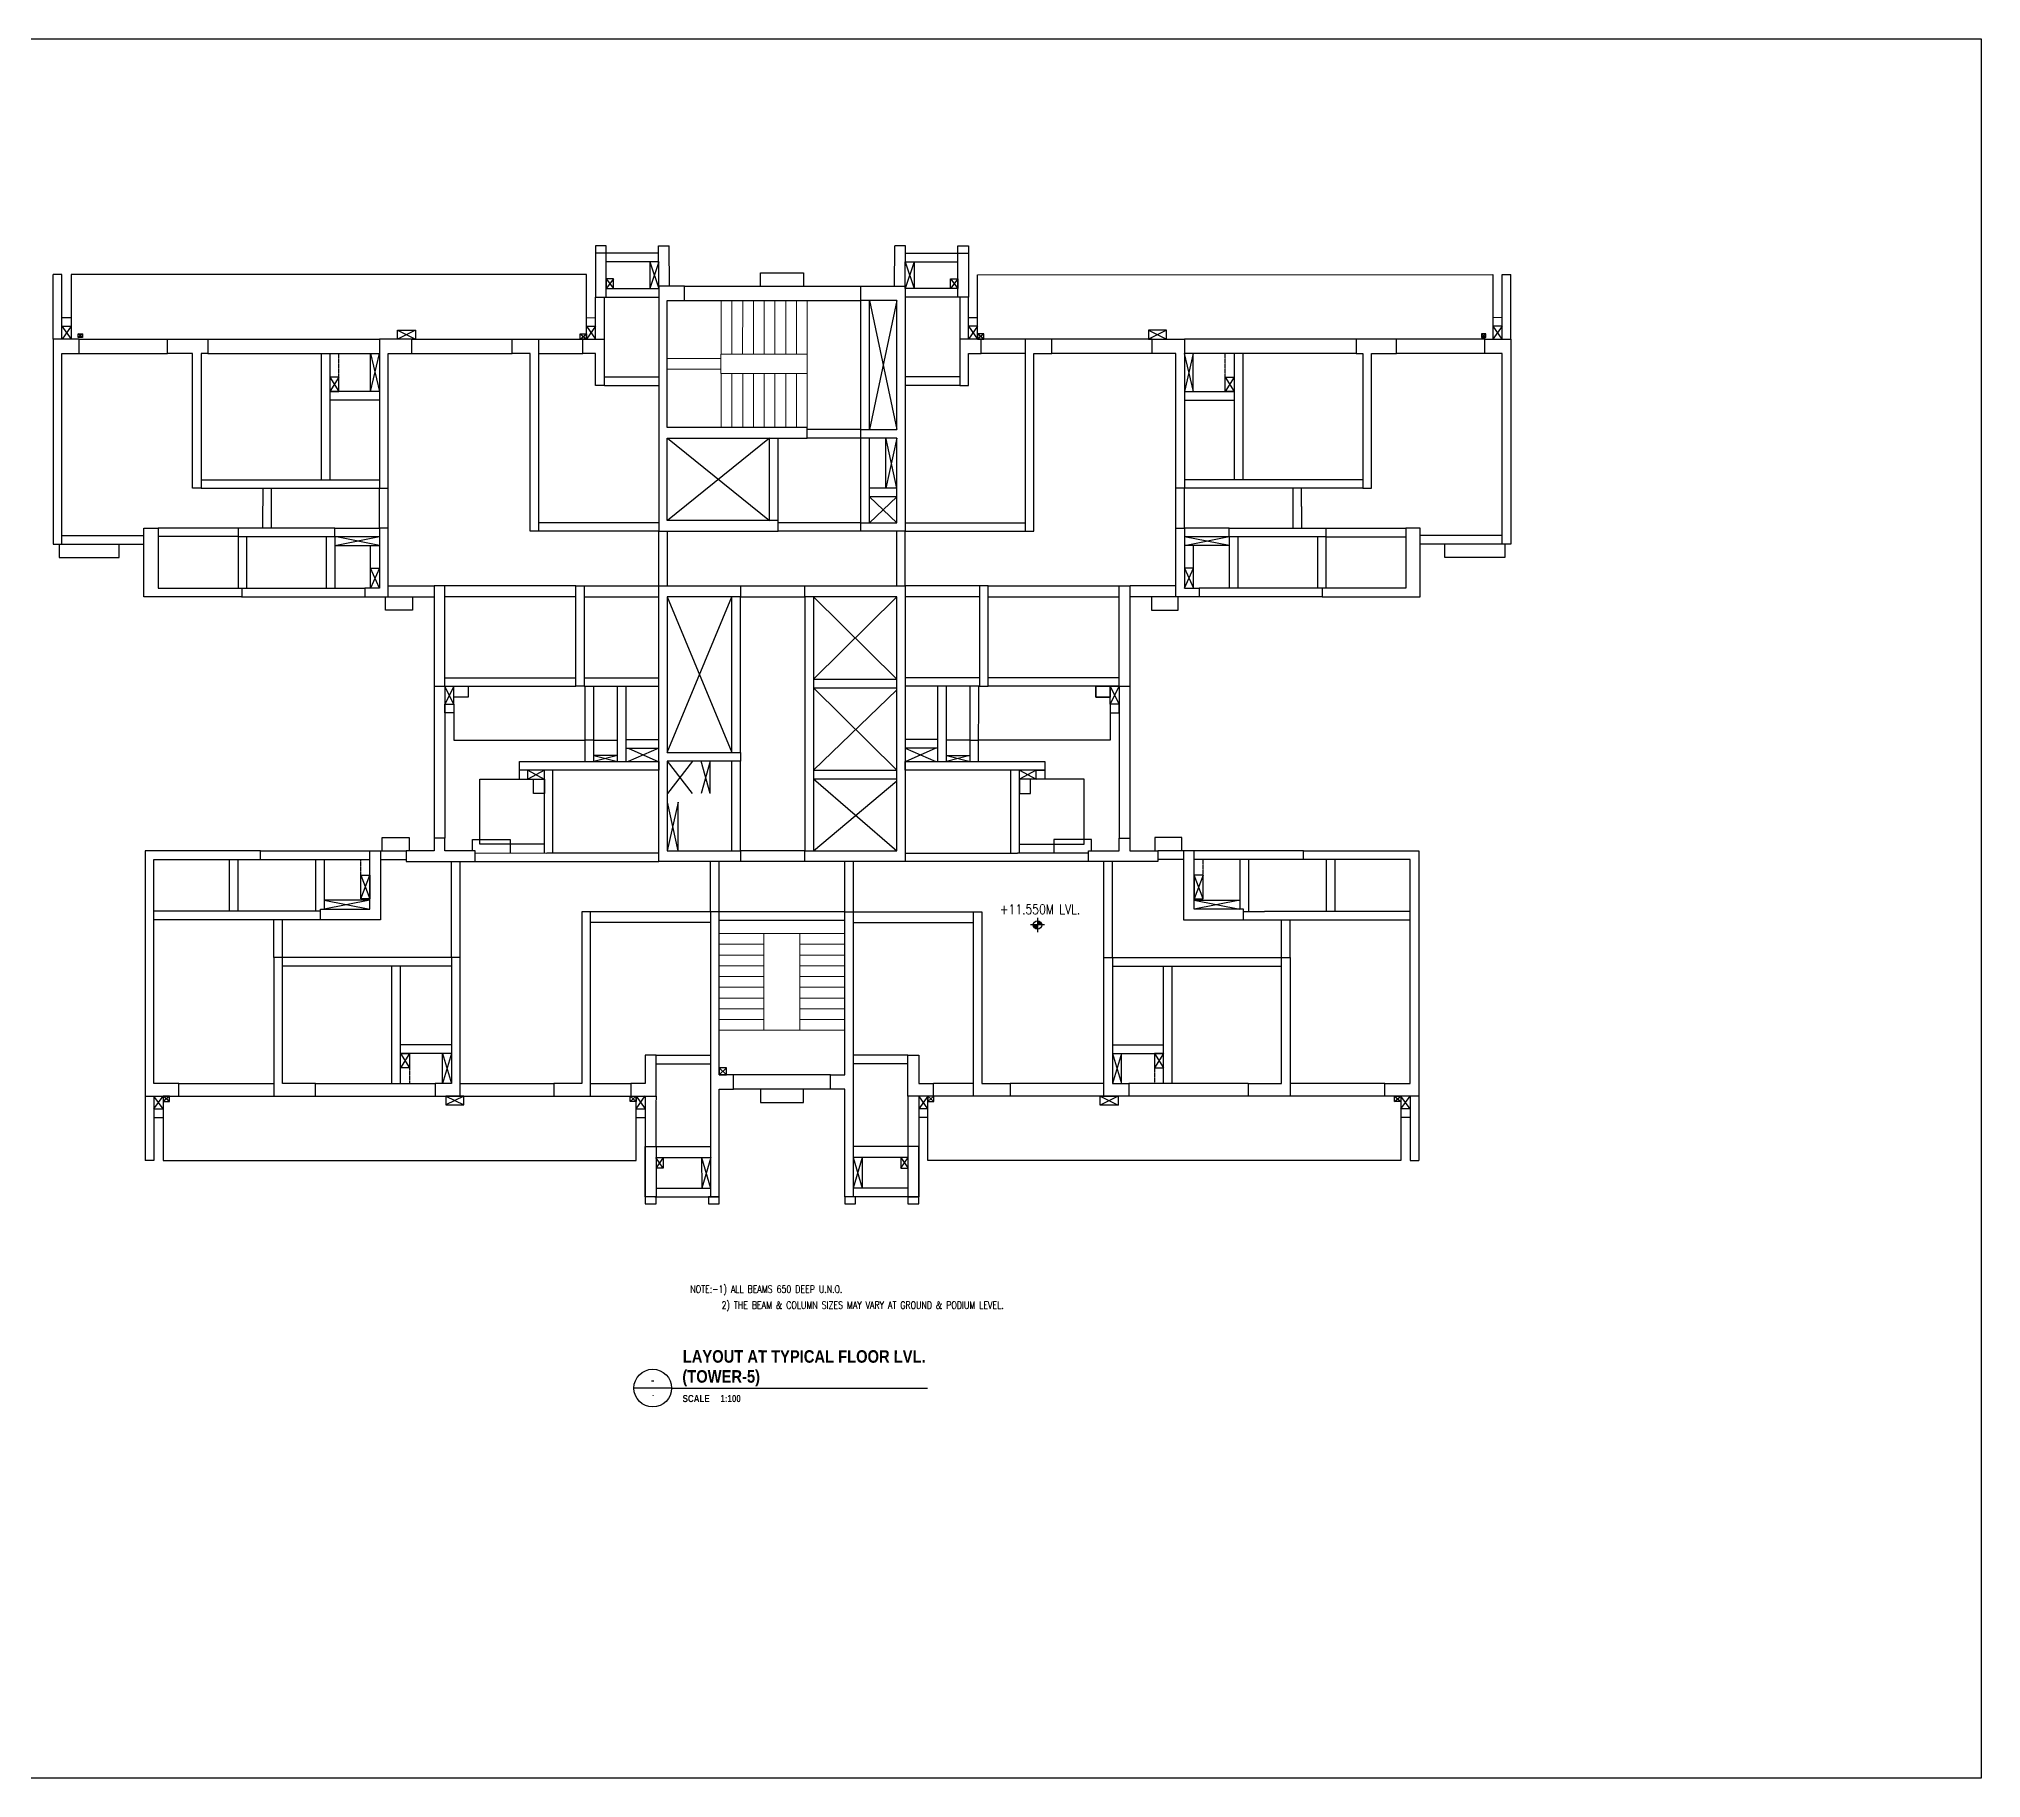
# Model space of a CAD drawing. Header units: millimetres. Extents: x 206 to 857355, y 5291 to 60826.
# Drawn here: x 274319 to 328513, y 5291 to 53815 of the extents above; entities that cross this region are included whole.
import ezdxf
from ezdxf.enums import TextEntityAlignment as Align

# ---------------------------------------------------------------- set-up
doc = ezdxf.new("R2010")
doc.units = ezdxf.units.MM
doc.linetypes.add('HIDDEN', pattern=[0.375, 0.25, -0.125])
for name, color, linetype in [('A-REFR-TITL-100', 2, 'Continuous'), ('BEAM', 3, 'Continuous'), ('COL', 6, 'Continuous'), ('COVER', 2, 'Continuous'), ('CUT', 9, 'Continuous'), ('SYMBOL', 1, 'Continuous'), ('TEXT', 3, 'Continuous')]:
    doc.layers.add(name, color=color, linetype=linetype)
doc.layers.add('Boundary', color=40, linetype='Continuous', lineweight=30)
doc.layers.add('S-STRS', color=31, linetype='Continuous', lineweight=18)
doc.styles.add('Arial', font='arial.ttf', dxfattribs={"height": 125})
doc.styles.add('ARIAL-TITLE', font='arialbd.ttf')
doc.styles.add('romand', font='romand.shx', dxfattribs={"width": 0.8})
doc.styles.add('ROMANS', font='romans.shx', dxfattribs={"width": 0.8})

# ---------------------------------------------------------------- blocks, each defined once
blk = doc.blocks.new('A-DETAIL-TITLE-100')
at = {"layer": 'A-REFR-TITL-100', "linetype": 'Continuous'}
blk.add_line((0, 0), (-1050, 0), dxfattribs=at)
blk.add_circle((-525, 0), 525, dxfattribs=at)
at = {"layer": 'A-REFR-TITL-100', "color": 4, "style": 'ARIAL-TITLE'}
for tag, p, height in [('TITLE1', (450, 937), 500), ('TITLE2', (450, 237), 500), ('SCALE1', (450, -480), 300), ('SCALE2', (2479, -480), 300)]:
    blk.add_attdef(tag, p, '', height=height, dxfattribs=at)
at = {"layer": 'A-REFR-TITL-100', "color": 4, "linetype": 'Continuous', "style": 'ARIAL-TITLE'}
blk.add_attdef('DRWG-NO', text='', height=400, dxfattribs=at).set_placement((-751, 326), align=Align.MIDDLE)
at = {"layer": 'A-REFR-TITL-100', "color": 4, "linetype": 'Continuous', "style": 'Arial', "width": 0.8}
blk.add_attdef('DRAWING-REF', text='', height=200, dxfattribs=at).set_placement((-735, -270), align=Align.MIDDLE)
blk = doc.blocks.new('A$C2BC57D65')
at = {"layer": 'SYMBOL'}
h = blk.add_hatch(color=7, dxfattribs=at)
h.paths.add_polyline_path([(196, 348), (314, 348, 0.414214), (196, 466)])
h.paths.add_polyline_path([(196, 348), (79, 348, 0.414214), (196, 230)])
at = {"layer": 'SYMBOL', "color": 7}
for p, q in [((196, 544), (196, 152)), ((393, 348), (0, 348))]:
    blk.add_line(p, q, dxfattribs=at)
blk.add_circle((196, 348), 118, dxfattribs=at)
at = {"layer": 'SYMBOL', "style": 'romand', "width": 0.8}
for p in [(1052, 530), (1052, 137)]:
    blk.add_attdef('LEVEL', text='', height=275, dxfattribs=at).set_placement(p, align=Align.MIDDLE)

msp = doc.modelspace()

# ---------------------------------------------------------------- linework, layer by layer
at = {"layer": 'A-REFR-TITL-100', "linetype": 'Continuous'}
msp.add_line((291973, 16174), (299111, 16172), dxfattribs=at)
at = {"layer": 'BEAM'}
for p, q in [((290151, 48039), (289851, 48039)), ((289851, 48039), (289851, 47839)), ((290151, 47839), (290151, 48039)), ((291614, 47839), (290151, 47839)), ((291614, 46918), (291609, 48039)), ((291609, 48039), (291909, 48039)), ((291914, 46918), (291909, 48039)), ((298195, 46918), (298199, 48039)), ((298499, 48039), (298199, 48039)), ((298495, 46918), (298499, 48039)), ((298495, 47839), (299958, 47839)), ((299958, 47839), (299958, 48039)), ((299958, 48039), (300258, 48039)), ((300258, 48039), (300258, 47839)), ((274719, 45438), (274720, 47238)), ((274960, 47238), (274720, 47238)), ((274959, 45438), (274960, 47238)), ((291614, 47599), (290151, 47599)), ((298495, 47599), (299958, 47599)), ((315149, 47237), (315389, 47237)), ((315149, 45437), (315149, 47237)), ((315389, 45437), (315389, 47237)), ((289851, 45437), (289851, 46609)), ((290151, 46849), (291615, 46849)), ((292334, 46917), (297254, 46917)), ((299958, 46849), (298494, 46849)), ((300258, 45436), (300258, 46609)), ((297494, 42917), (297494, 46517)), ((275440, 45438), (277909, 45438)), ((279034, 45437), (283826, 45437)), ((282261, 45037), (283826, 45037)), ((282441, 45037), (282441, 43736)), ((284726, 45437), (287525, 45437)), ((288265, 45437), (289500, 45437)), ((301843, 45437), (300609, 45437)), ((305383, 45437), (302583, 45437)), ((311074, 45437), (306283, 45437)), ((307848, 45037), (306283, 45037)), ((307668, 45037), (307668, 43736)), ((314669, 45437), (312199, 45437)), ((283826, 43976), (282441, 43976)), ((306283, 43976), (307668, 43976)), ((294704, 40379), (294704, 42677)), ((297494, 40317), (297494, 42677)), ((298255, 41277), (297494, 41277)), ((298255, 41037), (297494, 41037)), ((282577, 39927), (283826, 39927)), ((282577, 39927), (282577, 38492)), ((307532, 39926), (306283, 39926)), ((307532, 39926), (307532, 38491)), ((282337, 38492), (283416, 38492)), ((307772, 38491), (306693, 38491)), ((279977, 38252), (283416, 38252)), ((284066, 38252), (285348, 38252)), ((289539, 38252), (291615, 38252)), ((293654, 33902), (293654, 38252)), ((295934, 38251), (295934, 31161)), ((300569, 38251), (298493, 38252)), ((306043, 38251), (304760, 38251)), ((310132, 38251), (306693, 38251)), ((295934, 35951), (298254, 35951)), ((285348, 35752), (285348, 31515)), ((285648, 35753), (289299, 35752)), ((285648, 35752), (285648, 31515)), ((289539, 35752), (291615, 35752)), ((289567, 33653), (289567, 35752)), ((289807, 33653), (289807, 35752)), ((290466, 33653), (290466, 35752)), ((295934, 35711), (298254, 35711)), ((300569, 35752), (298493, 35752)), ((299642, 33652), (299642, 35752)), ((300301, 33652), (300302, 35752)), ((300541, 33652), (300542, 35752)), ((304460, 35752), (300809, 35752)), ((304460, 35751), (304460, 31515)), ((304760, 35751), (304760, 31515)), ((289807, 34248), (289567, 34248)), ((290706, 33653), (290706, 34268)), ((299402, 33652), (299402, 34267)), ((300301, 34247), (300541, 34248)), ((290706, 34028), (291615, 34028)), ((293654, 31161), (293654, 33661)), ((299402, 34027), (298493, 34027)), ((288424, 31099), (288424, 33407)), ((295934, 33413), (298254, 33413)), ((295934, 33173), (298254, 33173)), ((301684, 31099), (301684, 33406)), ((280504, 31162), (283555, 31162)), ((282039, 30922), (283555, 30922)), ((282279, 30922), (282279, 29537)), ((283855, 31162), (284570, 31162)), ((286497, 31102), (288484, 31099)), ((303611, 31101), (301624, 31099)), ((306253, 31161), (305538, 31161)), ((309604, 31161), (306553, 31161)), ((308069, 30921), (306553, 30921)), ((307829, 30921), (307829, 29536)), ((284408, 24672), (284408, 25747)), ((285834, 25507), (284408, 25507)), ((304274, 25506), (305700, 25506)), ((305700, 24671), (305700, 25746)), ((284224, 24672), (285374, 24672)), ((296405, 24512), (293705, 24512)), ((305884, 24671), (304734, 24671)), ((277288, 24322), (277288, 22522)), ((277528, 24322), (277528, 22522)), ((278229, 24322), (280879, 24322)), ((282039, 24322), (285374, 24322)), ((286074, 24322), (288689, 24322)), ((289714, 24322), (290839, 24322)), ((300394, 24321), (299269, 24321)), ((304034, 24321), (301419, 24321)), ((308069, 24321), (304734, 24321)), ((311879, 24321), (309229, 24321)), ((312579, 24321), (312579, 22521)), ((312819, 24321), (312819, 22521)), ((277528, 22522), (277288, 22522)), ((291539, 22610), (293064, 22610)), ((298569, 22610), (297044, 22610)), ((312579, 22521), (312819, 22521)), ((291539, 21750), (293064, 21750)), ((298569, 21750), (297044, 21750)), ((291504, 21510), (293064, 21510)), ((298604, 21510), (297044, 21510))]:
    msp.add_line(p, q, dxfattribs=at)
at = {"layer": 'BEAM', "linetype": 'HIDDEN', "ltscale": 10}
for p, q in [((290091, 46609), (290091, 45437)), ((290151, 46610), (291615, 46609)), ((299958, 46609), (298494, 46609)), ((300018, 46609), (300018, 45436)), ((292334, 46517), (297254, 46517)), ((297254, 42917), (297254, 46517)), ((275440, 45038), (277909, 45038)), ((279034, 45037), (282261, 45037)), ((282201, 45037), (282201, 41517)), ((284726, 45037), (287525, 45037)), ((288265, 45037), (289500, 45037)), ((301843, 45037), (300609, 45036)), ((305383, 45037), (302583, 45037)), ((311074, 45037), (307848, 45037)), ((307908, 45037), (307908, 41516)), ((314669, 45037), (312199, 45037)), ((290090, 44387), (291615, 44387)), ((290090, 44147), (291615, 44147)), ((300019, 44387), (298494, 44387)), ((300019, 44147), (298494, 44147)), ((282441, 43736), (282441, 41517)), ((283826, 43736), (282441, 43736)), ((306283, 43736), (307668, 43736)), ((307668, 43736), (307668, 41516)), ((297255, 42917), (295755, 42917)), ((294944, 40379), (294944, 42677)), ((297255, 42677), (295755, 42677)), ((297254, 40317), (297254, 42677)), ((278849, 41517), (283826, 41517)), ((278849, 41277), (283826, 41277)), ((280566, 41277), (280562, 40167)), ((280806, 41277), (280802, 40167)), ((283826, 40167), (283826, 41277)), ((284066, 40167), (284066, 41277)), ((306043, 40166), (306043, 41276)), ((311259, 41516), (306283, 41516)), ((311259, 41276), (306283, 41276)), ((306283, 40166), (306283, 41276)), ((309303, 41276), (309307, 40166)), ((309543, 41276), (309547, 40166)), ((279877, 40167), (277649, 40167)), ((282577, 40167), (283826, 40167)), ((291615, 40317), (288265, 40317)), ((297254, 40317), (294944, 40317)), ((298494, 40316), (301843, 40316)), ((307532, 40166), (306283, 40166)), ((310232, 40166), (312459, 40166)), ((274959, 39957), (277249, 39957)), ((279877, 39927), (277649, 39927)), ((279877, 39927), (279877, 38492)), ((280117, 39927), (280117, 38492)), ((282337, 39927), (282337, 38492)), ((291615, 40078), (288265, 40077)), ((291617, 38552), (291616, 40077)), ((291857, 38552), (291856, 40077)), ((297254, 40077), (294944, 40077)), ((298255, 38552), (298255, 40077)), ((298493, 40077), (301843, 40076)), ((298495, 38552), (298495, 40077)), ((307772, 39926), (307772, 38491)), ((309992, 39926), (309992, 38491)), ((310232, 39926), (312459, 39926)), ((310232, 39926), (310232, 38491)), ((315149, 39956), (312859, 39956)), ((279977, 38492), (282337, 38492)), ((284066, 38552), (285348, 38552)), ((289299, 38552), (285588, 38552)), ((289539, 38552), (291615, 38552)), ((293894, 38552), (295694, 38552)), ((300569, 38551), (298493, 38552)), ((300809, 38551), (304520, 38551)), ((306043, 38551), (304760, 38551)), ((310132, 38491), (307772, 38491)), ((289299, 38252), (285648, 38252)), ((293894, 33902), (293894, 38252)), ((293894, 38252), (295694, 38252)), ((295694, 38251), (295694, 31161)), ((300809, 38251), (304460, 38251)), ((285648, 35992), (289299, 35992)), ((289539, 35992), (291615, 35992)), ((300569, 35992), (298493, 35992)), ((304460, 35991), (300809, 35992)), ((290706, 34268), (290706, 35752)), ((299402, 34267), (299402, 35752)), ((290706, 34268), (291615, 34268)), ((299402, 34267), (298493, 34267)), ((293894, 31161), (293894, 33661)), ((288664, 31099), (288664, 33407)), ((301444, 31099), (301444, 33406)), ((279629, 30921), (279629, 29474)), ((279869, 30921), (279869, 29474)), ((280504, 30922), (282039, 30922)), ((282039, 30922), (282039, 29477)), ((283855, 30922), (284570, 30922)), ((291615, 31099), (288484, 31099)), ((295694, 31162), (293894, 31162)), ((298493, 31099), (301624, 31099)), ((306253, 30921), (305538, 30921)), ((308069, 30921), (308069, 29476)), ((309604, 30921), (308069, 30921)), ((310239, 30920), (310239, 29473)), ((310479, 30920), (310479, 29473)), ((285834, 28182), (285834, 30860)), ((286074, 28182), (286074, 30860)), ((286497, 30862), (291614, 30862)), ((293063, 29462), (293063, 30859)), ((293303, 29462), (293303, 30859)), ((295694, 30862), (293894, 30862)), ((296805, 29461), (296805, 30859)), ((297045, 29461), (297045, 30859)), ((303611, 30861), (298494, 30861)), ((304034, 28182), (304034, 30859)), ((304274, 28182), (304274, 30859)), ((282179, 29475), (277529, 29477)), ((293063, 29462), (289714, 29462)), ((296805, 29460), (293305, 29460)), ((297045, 29461), (300394, 29461)), ((307929, 29474), (312579, 29476)), ((282179, 29237), (277529, 29237)), ((280879, 28182), (280879, 29235)), ((281119, 28182), (281119, 29235)), ((293063, 29162), (289714, 29162)), ((296805, 29220), (293305, 29220)), ((297045, 29161), (300394, 29161)), ((307929, 29236), (312579, 29236)), ((308989, 28182), (308989, 29234)), ((309229, 28182), (309229, 29234)), ((285834, 28182), (281119, 28182)), ((304274, 28182), (308989, 28182)), ((285834, 27942), (281119, 27942)), ((284168, 24672), (284168, 27942)), ((284408, 25747), (284408, 27942)), ((304274, 27942), (308989, 27942)), ((305700, 25746), (305700, 27942)), ((305940, 24671), (305940, 27942)), ((285834, 25747), (284408, 25747)), ((304274, 25746), (305700, 25746)), ((291539, 25459), (293064, 25459)), ((291539, 25219), (293064, 25219)), ((298569, 25459), (297044, 25459)), ((298569, 25219), (297044, 25219)), ((278229, 24672), (280879, 24672)), ((282039, 24672), (284224, 24672)), ((286074, 24672), (288689, 24672)), ((289714, 24672), (290839, 24672)), ((296405, 24912), (293705, 24912)), ((300394, 24671), (299269, 24671)), ((304034, 24671), (301419, 24671)), ((308069, 24671), (305884, 24671)), ((311879, 24671), (309229, 24671)), ((291538, 22910), (293064, 22910)), ((298569, 22910), (297044, 22910))]:
    msp.add_line(p, q, dxfattribs=at)
at = {"layer": 'BEAM', "ltscale": 10}
for p, q in [((274959, 39717), (277249, 39717)), ((315149, 39716), (312859, 39716))]:
    msp.add_line(p, q, dxfattribs=at)
at = {"layer": 'BEAM'}
for points in [[(291239, 24322), (291239, 22910)], [(298869, 24322), (298869, 22910)]]:
    msp.add_lwpolyline(points, dxfattribs=at)
at = {"layer": 'BEAM', "linetype": 'HIDDEN', "ltscale": 10}
for points in [[(291539, 24322), (291538, 22910)], [(298569, 24322), (298569, 22910)]]:
    msp.add_lwpolyline(points, dxfattribs=at)
at = {"layer": 'BEAM'}
for points in [[(291239, 21315), (291539, 21315), (291539, 21513), (291239, 21513)], [(293004, 21315), (293304, 21315), (293304, 21513), (293004, 21513)], [(296804, 21315), (297104, 21315), (297104, 21513), (296804, 21513)], [(298569, 21315), (298869, 21315), (298869, 21513), (298569, 21513)]]:
    msp.add_lwpolyline(points, close=True, dxfattribs=at)
at = {"layer": 'Boundary'}
msp.add_lwpolyline([(180642, 53815), (328513, 53815), (328513, 5291), (180642, 5291)], close=True, dxfattribs=at)
at = {"layer": 'COL'}
for p, q in [((291239, 22910), (291239, 21510)), ((298869, 22910), (298869, 21510))]:
    msp.add_line(p, q, dxfattribs=at)
for points in [[(290151, 47839), (289851, 47839), (289850, 46609), (290151, 46609)], [(299958, 47839), (300258, 47839), (300258, 46609), (299958, 46609)], [(291614, 40077), (294944, 40077), (294944, 40377), (291854, 40377), (291854, 42677), (295754, 42677), (295754, 42977), (291854, 42977), (291854, 46517), (292334, 46517), (292334, 46917), (291614, 46917)], [(298494, 40077), (297254, 40077), (297254, 40317), (298254, 40317), (298254, 42677), (297254, 42677), (297254, 42917), (298254, 42917), (298254, 46517), (297254, 46517), (297254, 46917), (298494, 46917)], [(274959, 39717), (274959, 45038), (275440, 45038), (275440, 45438), (274719, 45438), (274719, 39717)], [(278849, 45038), (278849, 41277), (278609, 41277), (278609, 45037), (277909, 45037), (277909, 45438), (279034, 45437), (279034, 45038)], [(283826, 41277), (284066, 41277), (284066, 45037), (284726, 45037), (284726, 45437), (283826, 45437)], [(287525, 45437), (288265, 45437), (288265, 40077), (288025, 40077), (288025, 45037), (287525, 45037)], [(302583, 45437), (301843, 45437), (301843, 40076), (302083, 40076), (302083, 45036), (302583, 45036)], [(306283, 41276), (306043, 41276), (306043, 45037), (305383, 45037), (305383, 45437), (306283, 45437)], [(311259, 45037), (311259, 41276), (311499, 41276), (311499, 45037), (312199, 45037), (312199, 45437), (311074, 45437), (311074, 45037)], [(315149, 39716), (315149, 45037), (314669, 45037), (314669, 45437), (315389, 45437), (315389, 39716)], [(277249, 40167), (277649, 40167), (277649, 39717), (277649, 38492), (279981, 38492), (279981, 38252), (277249, 38252)], [(282577, 39927), (282577, 40167), (279877, 40167), (279877, 39927)], [(283826, 38492), (283416, 38492), (283416, 38252), (284066, 38252), (284066, 40167), (283826, 40167)], [(306283, 38491), (306693, 38491), (306693, 38251), (306043, 38251), (306043, 40166), (306283, 40166)], [(307532, 39926), (307532, 40166), (310232, 40166), (310232, 39926)], [(312859, 40166), (312459, 40166), (312459, 39716), (312459, 38491), (310128, 38491), (310128, 38251), (312859, 38251)], [(285348, 38552), (285348, 35752), (285648, 35752), (285648, 38552)], [(289539, 38552), (289539, 35752), (289299, 35752), (289299, 38552)], [(291614, 30862), (291614, 38552), (293894, 38552), (293894, 38252), (291854, 38252), (291854, 33902), (293894, 33902), (293894, 33662), (291854, 33662), (291854, 31162), (293894, 31162), (293894, 30862)], [(295694, 31162), (298254, 31162), (298254, 38252), (295694, 38252), (295694, 38552), (298494, 38552), (298494, 30862), (295694, 30862)], [(300569, 38551), (300569, 35752), (300809, 35752), (300809, 38551)], [(304760, 38551), (304760, 35751), (304460, 35751), (304460, 38551)], [(291614, 33652), (291614, 33412), (287727, 33412), (287727, 33652)], [(298494, 33652), (302385, 33652), (302385, 33412), (298494, 33412)], [(285648, 31162), (285648, 31512), (285348, 31512), (285348, 31162), (284570, 31162), (284570, 30862), (286497, 30862), (286497, 31162)], [(304460, 31161), (304460, 31511), (304760, 31511), (304760, 31161), (305537, 31161), (305537, 30861), (303611, 30861), (303611, 31161)], [(283555, 29537), (283555, 31162), (283855, 31162), (283855, 29235), (282179, 29237), (282179, 29537)], [(306553, 29536), (306553, 31161), (306253, 31161), (306253, 29234), (307929, 29236), (307929, 29536)], [(289714, 29462), (289474, 29462), (289474, 24672), (288689, 24672), (288689, 24322), (289714, 24322)], [(293304, 24912), (293304, 29462), (293064, 29462), (293064, 21510), (293304, 21510), (293304, 24512), (293704, 24512), (293704, 24912)], [(296804, 24912), (296804, 29461), (297044, 29461), (297044, 21510), (296804, 21510), (296804, 24512), (296404, 24512), (296404, 24912)], [(300394, 29461), (300634, 29461), (300634, 24671), (301419, 24671), (301419, 24321), (300394, 24321)], [(281119, 24672), (281119, 28182), (280879, 28182), (280879, 24322), (282039, 24322), (282039, 24672)], [(285834, 24672), (285374, 24672), (285374, 24322), (286074, 24322), (286074, 28182), (285834, 28182)], [(304274, 24671), (304734, 24671), (304734, 24321), (304034, 24321), (304034, 28182), (304274, 28182)], [(308989, 24671), (308989, 28182), (309229, 28182), (309229, 24321), (308069, 24321), (308069, 24671)], [(291239, 22910), (291539, 22910), (291539, 21510), (291239, 21510)], [(298869, 22910), (298569, 22910), (298569, 21510), (298869, 21510)]]:
    msp.add_lwpolyline(points, close=True, dxfattribs=at)
for points in [[(289500, 45437), (290090, 45437), (290090, 44147), (289850, 44147), (289849, 45037), (289500, 45037), (289500, 45437)], [(300609, 45436), (300019, 45436), (300019, 44147), (300259, 44147), (300260, 45036), (300609, 45036), (300609, 45436)], [(277589, 31162), (277589, 31162), (277289, 31162), (277288, 24322), (278229, 24322), (278229, 24672), (277528, 24672), (277529, 30922), (280504, 30922), (280504, 31162), (277589, 31162)], [(312519, 31161), (312519, 31161), (312819, 31161), (312819, 24321), (311879, 24321), (311879, 24671), (312579, 24671), (312579, 30921), (309604, 30921), (309604, 31161), (312519, 31161)], [(290839, 24322), (291539, 24322), (291539, 25459), (291239, 25459), (291239, 24672), (290839, 24672), (290839, 24322)], [(299269, 24321), (298569, 24322), (298569, 25459), (298869, 25459), (298869, 24671), (299269, 24671), (299269, 24321)]]:
    msp.add_lwpolyline(points, dxfattribs=at)
at = {"layer": 'COVER'}
for p, q in [((274959, 46038), (275219, 46037)), ((274959, 45798), (275219, 45797)), ((289601, 46037), (289851, 46036)), ((289601, 45797), (289851, 45797)), ((300508, 46036), (300258, 46035)), ((300508, 45796), (300258, 45796)), ((315149, 46037), (314889, 46036)), ((315149, 45797), (314889, 45796)), ((297956, 41277), (297956, 42684)), ((282577, 39677), (283547, 39677)), ((283547, 39677), (283826, 39677)), ((306562, 39676), (306282, 39676)), ((307531, 39676), (306562, 39676)), ((285898, 35252), (285898, 34252)), ((304210, 35252), (304210, 34251)), ((290466, 33822), (289808, 33822)), ((293054, 32759), (293054, 33662)), ((299642, 33821), (300300, 33822)), ((292155, 31162), (292156, 32519)), ((283555, 29787), (282279, 29787)), ((306553, 29787), (307829, 29786)), ((285584, 24672), (285584, 25507)), ((304524, 24671), (304524, 25506)), ((277528, 23962), (277788, 23962)), ((277788, 24322), (277788, 22523)), ((290989, 23962), (291239, 23962)), ((299119, 23962), (298869, 23962)), ((312319, 24321), (312319, 22522)), ((312579, 23961), (312319, 23961)), ((277528, 23722), (277788, 23722)), ((290989, 23722), (291239, 23722)), ((299119, 23722), (298869, 23722)), ((312579, 23721), (312319, 23722)), ((291739, 22310), (291539, 22310)), ((291739, 22610), (291739, 22310)), ((292813, 22610), (292814, 21750)), ((297294, 22609), (297294, 21749)), ((298369, 22609), (298369, 22309)), ((298369, 22309), (298569, 22309))]:
    msp.add_line(p, q, dxfattribs=at)
at = {"layer": 'COVER', "linetype": 'HIDDEN', "ltscale": 3}
for p, q in [((282693, 44376), (282693, 45037)), ((307415, 44376), (307415, 45037)), ((283304, 30487), (283304, 30922)), ((306804, 30486), (306804, 30921)), ((284659, 25107), (284659, 24672)), ((305449, 25106), (305449, 24671))]:
    msp.add_line(p, q, dxfattribs=at)
at = {"layer": 'COVER', "linetype": 'HIDDEN', "ltscale": 2}
for p, q in [((283576, 38992), (283576, 39677)), ((306533, 38991), (306533, 39676))]:
    msp.add_line(p, q, dxfattribs=at)
at = {"layer": 'COVER'}
for points in [[(291614, 47598), (291365, 47598), (291365, 46850), (291614, 46850)], [(298495, 47598), (298744, 47598), (298744, 46850), (298495, 46850)], [(290350, 47122), (290151, 47122), (290151, 46850), (290350, 46850)], [(299759, 47121), (299958, 47121), (299958, 46850), (299759, 46850)], [(275539, 45488), (275414, 45488), (275414, 45588), (275539, 45588)], [(284326, 45687), (284826, 45687), (284826, 45438), (284326, 45438)], [(305782, 45686), (305283, 45686), (305283, 45437), (305782, 45437)], [(314570, 45487), (314695, 45487), (314695, 45587), (314570, 45587)], [(283577, 45037), (283826, 45037), (283826, 43976), (283577, 43976)], [(306531, 45037), (306283, 45037), (306283, 43976), (306531, 43976)], [(282693, 44376), (282441, 44376), (282441, 43976), (282693, 43976)], [(307415, 44376), (307668, 44376), (307668, 43976), (307415, 43976)], [(283576, 39052), (283826, 39052), (283826, 38492), (283576, 38492)], [(306532, 39051), (306282, 39051), (306282, 38491), (306532, 38491)], [(285648, 35252), (285898, 35252), (285898, 35751), (285648, 35752)], [(286298, 35452), (285898, 35452), (285898, 35752), (286298, 35752)], [(304210, 35452), (303810, 35452), (303810, 35752), (304210, 35752)], [(303810, 35452), (304210, 35452), (304210, 35752), (303810, 35752)], [(304460, 35252), (304210, 35252), (304210, 35750), (304460, 35752)], [(287724, 33409), (287724, 33158), (287964, 33158), (287964, 33409)], [(288424, 33158), (288424, 32758), (288124, 32758), (288124, 33158)], [(301684, 33158), (301684, 32758), (301984, 32758), (301984, 33158)], [(302384, 33409), (302384, 33158), (302144, 33158), (302144, 33409)], [(283304, 30487), (283554, 30487), (283554, 29820), (283304, 29820)], [(306804, 30486), (306554, 30486), (306554, 29819), (306804, 29819)], [(284659, 25107), (284409, 25107), (284409, 25507), (284659, 25507)], [(305449, 25106), (305699, 25106), (305699, 25506), (305449, 25506)], [(293503, 25112), (293305, 25112), (293305, 24912), (293503, 24912)], [(277788, 24172), (277963, 24172), (277963, 24322), (277788, 24322)], [(285674, 24072), (286174, 24072), (286174, 24322), (285674, 24322)], [(290989, 24172), (290814, 24172), (290814, 24322), (290989, 24322)], [(299119, 24171), (299294, 24171), (299294, 24321), (299119, 24321)], [(304434, 24071), (303934, 24071), (303934, 24321), (304434, 24321)], [(312319, 24171), (312144, 24171), (312144, 24321), (312319, 24321)]]:
    msp.add_lwpolyline(points, close=True, dxfattribs=at)
for points in [[(294454, 46918), (294454, 47292), (295654, 47292), (295654, 46917)], [(289425, 45587), (289600, 45587), (289600, 45437), (289425, 45437), (289425, 45587)], [(300683, 45586), (300508, 45586), (300508, 45436), (300683, 45436), (300683, 45586)], [(274884, 39719), (274884, 39344), (276559, 39344), (276559, 39719)], [(315224, 39718), (315224, 39343), (313549, 39343), (313549, 39718)], [(284746, 38252), (284746, 37876), (283996, 37876), (283996, 38252)], [(305362, 38251), (305362, 37876), (306112, 37876), (306112, 38251)], [(285898, 35252), (285898, 35012), (285648, 35012), (285648, 35252), (285898, 35252)], [(304210, 35252), (304210, 35012), (304460, 35011), (304460, 35252), (304210, 35252)], [(285898, 34252), (289567, 34248)], [(289807, 34248), (290466, 34247)], [(300301, 34247), (299642, 34247)], [(304210, 34251), (300541, 34248)], [(288424, 31346), (286626, 31346), (286626, 33158), (288424, 33158)], [(301684, 31346), (303482, 31346), (303482, 33158), (301684, 33158)], [(283899, 31162), (283899, 31537), (284649, 31537), (284649, 31163)], [(286422, 31162), (286422, 31474), (287472, 31474), (287472, 31101)], [(303686, 31161), (303686, 31474), (302636, 31474), (302636, 31100)], [(306209, 31161), (306209, 31536), (305459, 31536), (305459, 31163)], [(294454, 24512), (294454, 24137), (295654, 24137), (295654, 24512)], [(277788, 22522), (290989, 22522), (290989, 24322)], [(312319, 22521), (299119, 22521), (299119, 24321)]]:
    msp.add_lwpolyline(points, dxfattribs=at)
for points in [[(289600, 45436, -41), (289600, 47237, -41), (275219, 47238, -110), (275219, 45438, -84)], [(300508, 45436, -41), (300508, 47236, -41), (314889, 47237, -110), (314889, 45437, -84)]]:
    msp.add_polyline3d(points, dxfattribs=at)
at = {"layer": 'CUT'}
for p, q in [((291365, 47597), (291617, 46850)), ((291617, 47596), (291365, 46850)), ((298744, 47596), (298492, 46849)), ((298492, 47596), (298744, 46849)), ((290151, 47122), (290349, 46850)), ((290350, 47122), (290151, 46850)), ((299958, 47121), (299759, 46850)), ((299759, 47121), (299958, 46850)), ((298255, 46517), (297494, 42917)), ((297494, 46517), (298255, 42917)), ((274959, 45797), (275219, 45438)), ((275220, 45797), (274973, 45437)), ((275539, 45488), (275414, 45588)), ((275539, 45588), (275414, 45488)), ((284326, 45687), (284826, 45438)), ((284826, 45687), (284326, 45438)), ((289425, 45437), (289600, 45587)), ((289425, 45587), (289600, 45437)), ((289851, 45797), (289598, 45436)), ((289601, 45797), (289851, 45437)), ((300508, 45796), (300258, 45436)), ((300258, 45796), (300511, 45436)), ((300683, 45436), (300508, 45586)), ((300683, 45586), (300508, 45436)), ((305782, 45687), (305283, 45437)), ((305283, 45686), (305782, 45437)), ((314570, 45487), (314695, 45587)), ((314570, 45587), (314695, 45487)), ((315149, 45796), (314889, 45437)), ((314889, 45796), (315135, 45436)), ((283577, 45037), (283826, 43976)), ((283577, 43976), (283826, 45037)), ((306531, 45037), (306283, 43975)), ((306532, 43976), (306283, 45037)), ((282441, 44376), (282693, 43978)), ((282693, 44376), (282442, 43980)), ((307415, 44376), (307667, 43979)), ((307668, 44376), (307415, 43977)), ((294704, 42677), (291857, 40377)), ((291857, 42677), (294704, 40377)), ((298255, 41277), (297952, 42697)), ((298255, 42677), (297956, 41277)), ((298256, 41037), (297497, 40317)), ((297498, 41037), (298255, 40317)), ((283826, 39677), (282577, 39927)), ((282577, 39677), (283826, 39927)), ((306282, 39676), (307531, 39927)), ((307531, 39676), (306282, 39926)), ((283826, 38492), (283576, 39052)), ((283826, 39052), (283576, 38492)), ((306282, 38491), (306532, 39051)), ((306282, 39051), (306532, 38491)), ((291854, 38252), (293654, 33902)), ((291854, 33902), (293654, 38252)), ((295934, 38252), (298254, 35952)), ((295935, 35952), (298254, 38252)), ((285898, 35252), (285648, 35751)), ((285898, 35751), (285648, 35252)), ((295933, 33412), (298254, 35652)), ((295935, 35711), (298254, 33412)), ((304210, 35252), (304460, 35750)), ((304210, 35750), (304460, 35252)), ((290466, 33822), (289807, 33653)), ((289808, 33822), (290466, 33653)), ((291614, 34028), (290764, 33651)), ((290764, 34028), (291618, 33648)), ((292561, 33662), (291856, 32759)), ((292561, 32759), (291858, 33661)), ((293054, 32759), (292801, 33662)), ((293054, 33662), (292801, 32759)), ((299344, 34027), (298490, 33648)), ((298494, 34027), (299344, 33650)), ((300300, 33822), (299642, 33652)), ((299642, 33821), (300301, 33652)), ((288424, 33409), (287963, 33158)), ((287964, 33409), (288423, 33158)), ((295934, 33173), (298254, 31162)), ((295934, 31163), (298254, 33112)), ((301684, 33408), (302145, 33158)), ((302144, 33409), (301685, 33158)), ((292156, 32519), (291855, 31162)), ((292155, 31162), (291856, 32519)), ((283304, 30487), (283554, 29820)), ((283304, 29820), (283554, 30487)), ((306804, 30486), (306554, 29819)), ((306804, 29819), (306554, 30486)), ((283554, 29787), (282279, 29537)), ((282279, 29787), (283556, 29535)), ((307829, 29786), (306552, 29534)), ((306554, 29786), (307829, 29536)), ((284659, 25507), (284408, 25111)), ((284409, 25507), (284659, 25107)), ((285584, 25505), (285834, 24672)), ((285835, 25505), (285584, 24673)), ((304273, 25504), (304524, 24672)), ((304523, 25504), (304274, 24672)), ((305449, 25506), (305700, 25110)), ((305699, 25506), (305449, 25106)), ((293305, 25112), (293503, 24912)), ((293305, 24912), (293503, 25112)), ((277528, 23962), (277789, 24322)), ((277789, 23962), (277528, 24322)), ((277963, 24172), (277788, 24322)), ((277963, 24322), (277788, 24172)), ((285674, 24322), (286174, 24072)), ((286174, 24322), (285674, 24072)), ((290814, 24172), (290989, 24322)), ((290814, 24322), (290989, 24172)), ((290989, 23962), (291238, 24324)), ((290989, 24322), (291239, 23962)), ((299119, 23962), (298869, 24324)), ((299119, 24321), (298869, 23962)), ((299294, 24171), (299119, 24321)), ((299294, 24321), (299119, 24171)), ((304434, 24321), (303934, 24071)), ((303934, 24321), (304434, 24071)), ((312144, 24171), (312319, 24321)), ((312144, 24321), (312319, 24171)), ((312579, 23961), (312319, 24321)), ((312319, 23962), (312579, 24321)), ((291739, 22310), (291533, 22610)), ((291739, 22608), (291539, 22314)), ((292813, 22607), (293064, 21750)), ((293065, 22609), (292814, 21750)), ((297043, 22609), (297294, 21749)), ((297294, 22607), (297044, 21750)), ((298369, 22309), (298575, 22609)), ((298369, 22608), (298569, 22314))]:
    msp.add_line(p, q, dxfattribs=at)
at = {"layer": 'S-STRS'}
for p, q in [((293357, 45019), (293358, 46518)), ((293657, 45019), (293658, 46518)), ((293957, 45018), (293958, 46518)), ((294257, 45018), (294258, 46518)), ((294557, 45018), (294558, 46518)), ((294857, 45018), (294858, 46518)), ((295157, 45018), (295158, 46518)), ((295457, 45018), (295458, 46517)), ((295757, 45018), (295758, 46517)), ((293351, 44896), (291864, 44896)), ((293351, 44596), (291864, 44596)), ((293359, 44477), (293359, 42977)), ((293659, 44477), (293659, 42977)), ((293959, 44477), (293959, 42977)), ((294259, 44477), (294259, 42977)), ((294559, 44477), (294559, 42977)), ((294859, 44477), (294859, 42977)), ((295159, 44477), (295159, 42977)), ((295459, 44477), (295459, 42977)), ((295759, 44477), (295759, 42977)), ((294552, 28858), (293302, 28858)), ((295552, 28856), (296801, 28855)), ((294552, 28256), (293301, 28256)), ((294552, 28556), (293302, 28556)), ((295551, 28256), (296801, 28255)), ((295552, 28556), (296801, 28555)), ((294552, 27956), (293301, 27956)), ((294552, 27656), (293301, 27656)), ((295551, 27956), (296801, 27955)), ((295551, 27656), (296801, 27655)), ((294551, 27356), (293301, 27356)), ((295551, 27356), (296801, 27355)), ((294551, 27056), (293301, 27056)), ((294551, 26756), (293301, 26756)), ((295551, 27056), (296801, 27055)), ((295551, 26756), (296801, 26755)), ((294551, 26456), (293301, 26456)), ((294551, 26156), (293301, 26156)), ((295551, 26456), (296801, 26455)), ((295551, 26156), (296801, 26155))]:
    msp.add_line(p, q, dxfattribs=at)
for points in [[(295757, 45016), (295757, 44475), (293351, 44475), (293351, 45016)], [(295551, 26156), (295551, 28856), (294552, 28856), (294551, 26156)]]:
    msp.add_lwpolyline(points, close=True, dxfattribs=at)

# ---------------------------------------------------------------- block references
at = {"layer": 'A-REFR-TITL-100'}
ref = msp.add_blockref('A-DETAIL-TITLE-100', (291973, 16174), dxfattribs=dict(at, rotation=359.9854109960337))
ref.add_attrib('TITLE1', 'LAYOUT AT TYPICAL FLOOR LVL.', (292286, 16882), dxfattribs={"color": 4, "height": 350, "rotation": 359.9854, "style": 'ARIAL-TITLE', "width": 0.84})
ref.add_attrib('TITLE2', '(TOWER-5)', (292274, 16324), dxfattribs={"color": 4, "height": 350, "rotation": 359.9854, "style": 'ARIAL-TITLE', "width": 0.84})
ref.add_attrib('DRWG-NO', '-', dxfattribs={"color": 4, "linetype": 'Continuous', "height": 250, "rotation": 359.9854, "style": 'ARIAL-TITLE', "width": 0.8}).set_placement((291447, 16402), align=Align.MIDDLE)
ref.add_attrib('DRAWING-REF', '-', dxfattribs={"color": 4, "linetype": 'Continuous', "height": 150, "rotation": 359.9854, "style": 'Arial', "width": 0.8}).set_placement((291459, 15985), align=Align.MIDDLE)
ref.add_attrib('SCALE1', 'SCALE', (292281, 15782), dxfattribs={"color": 4, "height": 200, "rotation": 359.9854, "style": 'ARIAL-TITLE', "width": 0.8})
ref.add_attrib('SCALE2', '1:100', (293334, 15782), dxfattribs={"color": 4, "height": 200, "rotation": 359.9854, "style": 'ARIAL-TITLE', "width": 0.8})
at = {"layer": 'SYMBOL', "linetype": 'ByBlock'}
ref = msp.add_blockref('A$C2BC57D65', (301989, 28745), dxfattribs=at)
ref.add_attrib('LEVEL', '+11.550M LVL.', dxfattribs={"height": 275, "style": 'romand', "width": 0.8}).set_placement((302254, 29532), align=Align.MIDDLE)

# ---------------------------------------------------------------- texts
at = {"layer": 'TEXT', "ltscale": 50, "style": 'ROMANS', "width": 0.8}
for s, p in [('NOTE:-1) ALL BEAMS 650 DEEP U.N.O.', (292496, 18934)), ('2) THE BEAM & COLUMN SIZES MAY VARY AT GROUND & PODIUM LEVEL.', (293370, 18489))]:
    msp.add_text(s, height=200, rotation=359.9854, dxfattribs=at).set_placement(p, align=Align.MIDDLE_LEFT)

doc.saveas('drawing.dxf')
